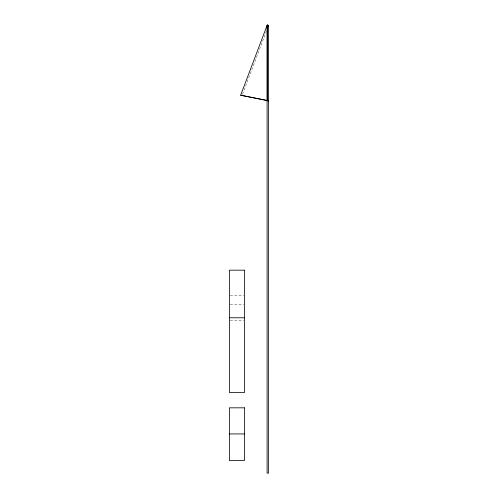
<?xml version="1.0" encoding="UTF-8"?>
<svg xmlns="http://www.w3.org/2000/svg" width="498" height="498" viewBox="0 0 498 498"><rect width="100%" height="100%" fill="white"/><g stroke="black" fill="none" stroke-linecap="round" stroke-linejoin="round"><path stroke-width="0.37" stroke-dasharray="2.49 1.87" d="M242.501 94.303L266.399 31.231M230.157 295.445L243.721 295.445M230.157 304.589L243.721 304.589M230.157 320.644L243.721 320.644"/><path stroke-width="0.75" d="M240.646 95.218L268.596 100.795L240.646 95.218L267.295 24.9L268.596 25.435L268.596 473.1L267.09 473.1L267.09 25.435L268.596 25.435L268.049 26.886M267.09 100.795L268.596 100.795M229.404 317.768L244.474 317.768M229.404 433.932L244.474 433.932M267.295 24.9L267.295 100.266M244.474 270.177L229.404 270.177L229.404 392.499L244.474 392.499L244.474 270.177M244.474 407.825L229.404 407.825L229.404 460.519L244.474 460.519L244.474 407.825"/></g></svg>
